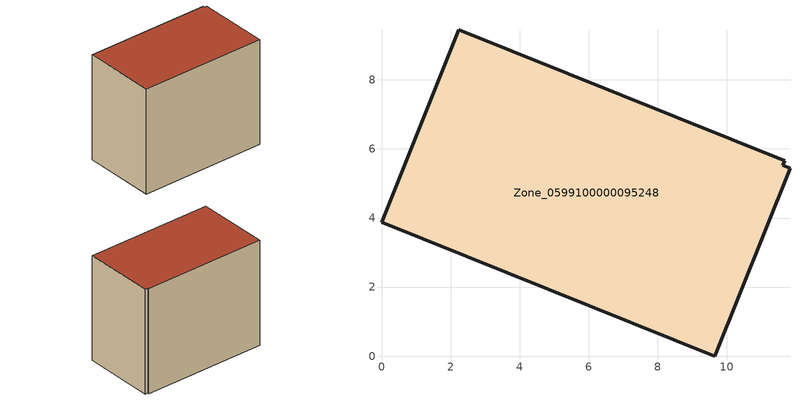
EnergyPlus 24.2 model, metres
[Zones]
Zone_0599100000095248
 floor ground (C_G): 0,3.88 2.23,9.45 11.67,5.65 11.62,5.53 11.83,5.44 9.65,0 z0
 wall outside (C_F): 2.23,9.45 0,3.88 9.65,0 11.83,5.44 11.62,5.53 11.67,5.65 2.23,9.45 z0:8.69
 roof outside (C_R): 9.65,0 11.83,5.44 11.62,5.53 11.67,5.65 2.23,9.45 0,3.88 z8.69
[BUILDING]
Pand.0599100000095248: North Axis=0; Terrain=City; Loads Convergence Tolerance Value=0.04; Temperature Convergence Tolerance Value=0.4; Solar Distribution=FullExterior; Maximum Number of Warmup Days=25; Minimum Number of Warmup Days=1
[Site:Location]
Rotterdam.The.Hague.AP_ZH_NLD Design_Conditions: Latitude=51.96; Longitude=4.45; Time Zone=1; Elevation=-4.5
[SITE:GROUNDTEMPERATURE:BUILDINGSURFACE]
18, 18, 18, 18, 18, 18, 18, 18, 18, 18, 18, 18
[MATERIAL] Thermal Absorptance=0.9; Solar Absorptance=0.7; Visible Absorptance=0.7
Name | Roughness | Thickness | Conductivity | Density | Specific Heat
G.TI.1975-1991 | MediumSmooth | 0.15 | 0.288461 | 540 | 1210
F.TI.1975-1991 | Rough | 0.3 | 0.230769 | 1920 | 840
R.TI.1975-1991 | MediumRough | 0.2 | 0.153846 | 1500 | 1000
[CONSTRUCTION]
C_G: G.TI.1975-1991
C_F: F.TI.1975-1991
C_R: R.TI.1975-1991
[ZONE]
Zone_0599100000095248: Type=1; Multiplier=1; Ceiling Height=Autocalculate; Volume=Autocalculate; Floor Area=autocalculate; Part of Total Floor Area=Yes
[ZONEINFILTRATION:DESIGNFLOWRATE]
Infil_Zone_0599100000095248: Zone or ZoneList or Space or SpaceList=Zone_0599100000095248; Schedule=AlwaysOn; Design Flow Rate Calculation Method=Flow/Area; Flow Rate per Floor Area=0.003; Constant Term Coefficient=1; Temperature Term Coefficient=0; Velocity Term Coefficient=0; Velocity Squared Term Coefficient=0
[HVACTEMPLATE:ZONE:IDEALLOADSAIRSYSTEM]
Zone_0599100000095248: Maximum Heating Supply Air Temperature=50; Minimum Cooling Supply Air Temperature=13; Maximum Heating Supply Air Humidity Ratio=0.0156; Minimum Cooling Supply Air Humidity Ratio=0.0077; Heating Limit=NoLimit; Cooling Limit=NoLimit; Dehumidification Control Type=ConstantSensibleHeatRatio; Cooling Sensible Heat Ratio=0.7; Dehumidification Setpoint=60; Humidification Control Type=None; Humidification Setpoint=30; Outdoor Air Method=None; Outdoor Air Flow Rate per Person=0.00944; Outdoor Air Flow Rate per Zone Floor Area=0; Outdoor Air Flow Rate per Zone=0; Demand Controlled Ventilation Type=None; Outdoor Air Economizer Type=NoEconomizer; Heat Recovery Type=None; Sensible Heat Recovery Effectiveness=0.7; Latent Heat Recovery Effectiveness=0.65
[ZONECONTROL:THERMOSTAT]
ThermostatControl_Zone_0599100000095248: Zone or ZoneList=Zone_0599100000095248; Control Type Schedule=DualSetpointControlType; Control 1=Thermostat_Zone_0599100000095248; Temperature Difference Between Cutout And Setpoint=0
[THERMOSTATSETPOINT:DUALSETPOINT]
Thermostat_Zone_0599100000095248: Heating Setpoint Temperature Schedule=HeatingSetpoint_Zone_0599100000095248; Cooling Setpoint Temperature Schedule=CoolingSetpoint_Zone_0599100000095248
[SCHEDULE:COMPACT]
HeatingSetpoint_Zone_0599100000095248: Through: 12/31, For: AllDays, Until: 24:00, 21
CoolingSetpoint_Zone_0599100000095248: Through: 12/31, For: AllDays, Until: 24:00, 24
DualSetpointControlType: Through: 12/31, For: AllDays, Until: 24:00, 4
AlwaysOn: Through: 12/31, For: AllDays, Until: 24:00, 1
